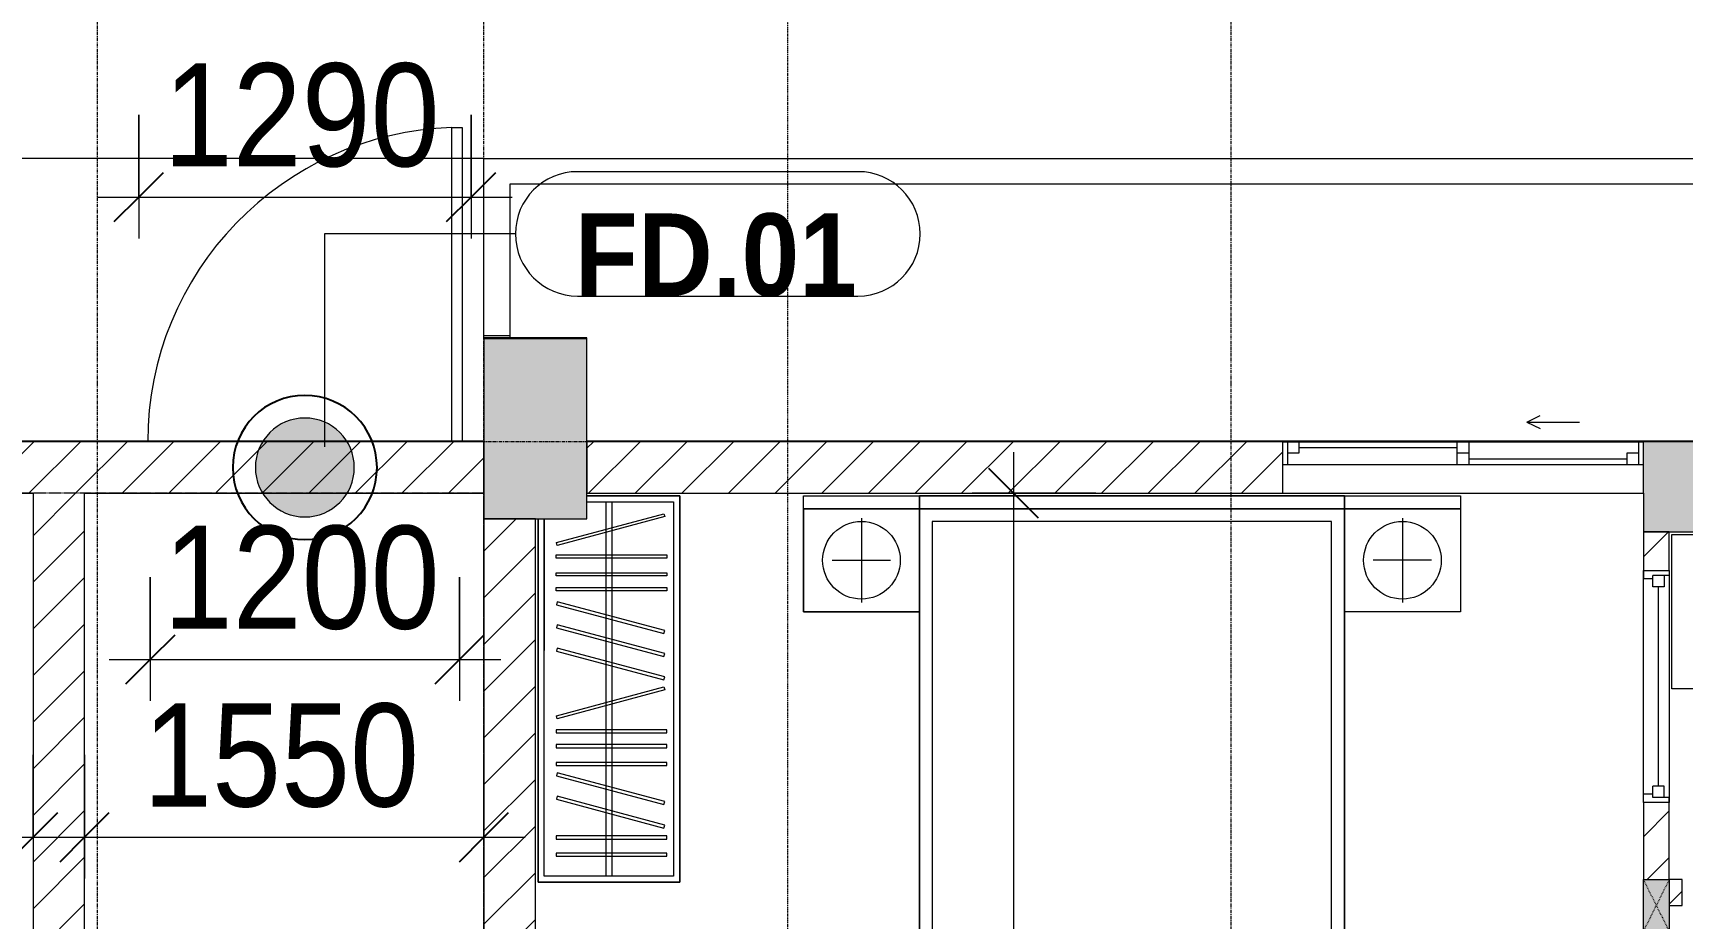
# Model space of a CAD drawing. Header units: millimetres. Extents: x 962 to 241049, y -15958 to 84407.
# Drawn here: x 107381 to 113782, y 76388 to 79824 of the extents above; entities that cross this region are included whole.
import ezdxf

# ---------------------------------------------------------------- set-up
doc = ezdxf.new("R2010")
doc.units = ezdxf.units.MM
for name, pattern in [('Dash', [6, 3, -3]), ('Dash Dot 3_16_', [7.9375, 4.7625, -1.5875, 0, -1.5875]), ('Grid Line', [22.225, 12.7, -3.175, 3.175, -3.175]), ('Overhead', [3.96875, 2.38125, -1.5875])]:
    doc.linetypes.add(name, pattern=pattern)
for name, color, linetype, lineweight in [('0-1', 7, 'Continuous', 5), ('A-ANNO-DIMS', 211, 'Continuous', 9), ('A-ANNO-DIMS-160', 211, 'Continuous', 9), ('A-ANNO-NOTE', 131, 'Continuous', 9), ('A-ANNO-NOTE-1', 131, 'Continuous', 25), ('A-DETL-GENF-2', 1, 'Continuous', 9), ('A-DOOR-3', 1, 'Continuous', 9), ('A-DOOR-IDEN', 31, 'Continuous', 9), ('A-FLOR', 192, 'Continuous', 9), ('A-GLAZ', 151, 'Continuous', 9), ('A-GLAZ-1', 254, 'Continuous', 9), ('A-GLAZ-2', 9, 'Continuous', 9), ('A-WALL', 113, 'Continuous', 9), ('A-WALL-1', 253, 'Continuous', 18), ('A-WALL-2', 9, 'Continuous', 9), ('A-WALL-3', 113, 'Continuous', 18), ('A-WALL-PATT-1', 10, 'Continuous', 9), ('A-WALL-PATT-2', 111, 'Continuous', 9), ('G-ANNO-SYMB-1', 111, 'Dash Dot 3_16_', 18), ('G-IMPT', 8, 'Continuous', 9), ('G-IMPT-1', 254, 'Continuous', 9), ('I-FURN-1', 254, 'Continuous', 9), ('M-EQPM', 50, 'Continuous', 9), ('S-COLS', 52, 'Continuous', 9), ('S-COLS-1', 52, 'Continuous', 5), ('S-COLS-2', 7, 'Continuous', 18), ('S-COLS-4', 254, 'Continuous', 9), ('S-COLS-5', 253, 'Continuous', 18), ('S-COLS-HDLN-1', 9, 'Dash', 9), ('S-GRID-1', 1, 'Grid Line', 9), ('S-STRS-MBND', 31, 'Overhead', 9)]:
    doc.layers.add(name, color=color, linetype=linetype, lineweight=lineweight)
doc.styles.add('Arial_B_5', font='arialbd_0.ttf', dxfattribs={"width": 0.9, "height": 320})
doc.styles.add('UTM Avo', font='UTM Avo.ttf', dxfattribs={"width": 0.9, "height": 400})
doc.dimstyles.new('1_Dim_chi_tiet_2_5', dxfattribs={"dimscale": 304.8, "dimtxt": 399.720379, "dimasz": 0.629921, "dimexe": 0.524934, "dimexo": 0.0625, "dimgap": 0.052493, "dimtad": 1, "dimdec": 0, "dimrnd": 5, "dimzin": 0, "dimdsep": 46, "dimtxsty": 'UTM Avo', "dimblk1": 'OBLIQUE', "dimblk2": 'OBLIQUE', "dimsah": 1, "dimcen": 0.09, "dimdle": 0.524934, "dimazin": 0, "dimtfac": 1, "dimtdec": 4, "dimtix": 1, "dimtmove": 0, "dimatfit": 3, "dimfxl": 1.049869, "dimfxlon": 1, "dimtvp": 1, "dimtolj": 1, "dimtzin": 0, "dimarcsym": 2})
pattern_1 = [(45, (0, 0), (-90.50967, 90.50967), [])]
pattern_2 = [(45, (63179.03, 0), (-90.50967, 90.50967), [])]

# ---------------------------------------------------------------- blocks, each defined once
blk = doc.blocks.new('NCV_TKTC_KET CAU_rvt-1-TKCS_MB TẦNG 1')
at = {"layer": 'S-COLS-1'}
for points in [[(46352.6, 77936.9), (46352.6, 78636.9), (45952.6, 78636.9), (45952.6, 77936.9)], [(50452.5, 77886.9), (51152.5, 77886.9), (51152.5, 78236.9), (50452.5, 78236.9), (50452.5, 78036.9)]]:
    blk.add_hatch(color=256, dxfattribs=at).paths.add_polyline_path(points)
at = {"layer": 'S-COLS-2'}
for p, q in [((46352.6, 78636.9), (45952.6, 78636.9)), ((45952.6, 78636.9), (45952.6, 77936.9)), ((46352.6, 77936.9), (46352.6, 78636.9)), ((51152.5, 78236.9), (50452.5, 78236.9)), ((50452.5, 78036.9), (50452.5, 77886.9)), ((45952.6, 77936.9), (46352.6, 77936.9)), ((50452.5, 77886.9), (51152.5, 77886.9))]:
    blk.add_line(p, q, dxfattribs=at)
blk = doc.blocks.new('M_Fixed - 900 x 1400-553215-TKCS_MB TẦNG 1')
at = {"layer": 'A-GLAZ-2'}
for p, q in [((-450, 37), (-418, 37)), ((-431, -63), (-431, 0)), ((-431, 0), (-387, 0)), ((-418, 0), (-418, 37)), ((-387, -44), (-387, 0)), ((387, 0), (431, 0)), ((387, -44), (387, 0)), ((418, 0), (418, 37)), ((450, 37), (418, 37)), ((431, -63), (431, 0)), ((-450, -63), (-431, -63)), ((-431, -44), (-387, -44)), ((-387, -22), (387, -22)), ((431, -44), (387, -44)), ((448.9, -63), (431, -63))]:
    blk.add_line(p, q, dxfattribs=at)
blk = doc.blocks.new('MAY GIAT - MAY GIAT_dwg-348053-TKCS_MB TẦNG 1')
at = {"layer": 'G-IMPT-1', "flags": 128}
blk.add_lwpolyline([(5, 596.6), (5, 2.3), (605, 2.3), (605, 596.6)], close=True, dxfattribs=at)
blk = doc.blocks.new('MAY GIAT - MAY GIAT-401071-TKCS_MB TẦNG 1')
at = {"layer": 'I-FURN-1'}
for p, q in [((5, -2.3), (605, -2.3)), ((5, -596.6), (5, -2.3)), ((605, -2.3), (605, -596.6)), ((605, -596.6), (5, -596.6))]:
    blk.add_line(p, q, dxfattribs=at)
at = {"extrusion": (0, 0, -1), "zscale": -1, "rotation": 180}
blk.add_blockref('MAY GIAT - MAY GIAT_dwg-348053-TKCS_MB TẦNG 1', (0, 0), dxfattribs=at)
blk = doc.blocks.new('G1_SOF - BO TRU - 100x200-746114-TKCS_MB TẦNG 1')
at = {"layer": 'S-COLS'}
blk.add_hatch(color=256, dxfattribs=at).paths.add_polyline_path([(-50, -100), (50, -100), (50, 100), (-50, 100)])
at = {"layer": 'S-COLS-5'}
for p, q in [((-50, 100), (50, 100)), ((-50, -100), (-50, 100)), ((50, 100), (50, -100)), ((50, -100), (-50, -100))]:
    blk.add_line(p, q, dxfattribs=at)
at = {"layer": 'S-COLS-HDLN-1'}
for p, q in [((50, -100), (-50, 100)), ((-50, -100), (50, 100))]:
    blk.add_line(p, q, dxfattribs=at)
blk = doc.blocks.new('GIUONG NGU-2TAB-1600x2000 - GIUONG NGU-2TAB-1600x2000-851491-TKCS_MB TẦNG 1')
at = {"layer": 'I-FURN-1'}
for p, q in [((569.6, 2050), (1997.1, 2050)), ((1997.1, 2050), (569.6, 2050)), ((1997.1, 2000), (569.6, 2000)), ((458.5, 50), (458.5, 1938.9)), ((458.5, 1938.9), (458.5, 50)), ((508.5, 1938.9), (508.5, 100)), ((2058.2, 100), (2058.2, 1938.9)), ((2108.2, 1938.9), (2108.2, 50)), ((2108.2, 50), (2108.2, 1938.9)), ((8.5, 50), (8.5, 450.3)), ((8.5, 450.3), (458.5, 450.3)), ((8.5, 450.3), (458.5, 450.3)), ((8.5, 50), (8.5, 450.3)), ((458.5, 450.3), (458.5, 50)), ((458.5, 450.3), (458.5, 50)), ((2108.2, 50), (2108.2, 450.3)), ((2108.2, 450.3), (2558.2, 450.3)), ((2108.2, 450.3), (2108.2, 50)), ((2558.2, 450.3), (2108.2, 450.3)), ((2558.2, 450.3), (2558.2, 50)), ((2558.2, 50), (2558.2, 450.3)), ((233.5, 86.8), (233.5, 413.5)), ((2333.2, 86.8), (2333.2, 413.5)), ((120.2, 250.2), (346.8, 250.2)), ((2446.5, 250.2), (2219.8, 250.2)), ((508.5, 100), (2058.2, 100)), ((458.5, 50), (8.5, 50)), ((8.5, 0), (8.5, 50)), ((8.5, 50), (458.5, 50)), ((458.5, 50), (8.5, 50)), ((458.5, 0), (8.5, 0)), ((2108.2, 50), (458.5, 50)), ((458.5, 50), (458.5, 0)), ((458.5, 0), (458.5, 50)), ((458.5, 50), (2108.2, 50)), ((458.5, 50), (2108.2, 50)), ((2108.2, 0), (458.5, 0)), ((458.5, 0), (2108.2, 0)), ((2558.2, 50), (2108.2, 50)), ((2108.2, 50), (2558.2, 50)), ((2108.2, 0), (2108.2, 50)), ((2108.2, 50), (2108.2, 0)), ((2108.2, 50), (2558.2, 50)), ((2558.2, 0), (2108.2, 0)), ((2558.2, 50), (2558.2, 0))]:
    blk.add_line(p, q, dxfattribs=at)
for centre in [(233.5, 250.2), (2333.2, 250.2)]:
    blk.add_circle(centre, 150.7, dxfattribs=at)
for centre, radius, start, end in [((569.6, 1938.9), 111.1, 90, 180), ((569.6, 1938.9), 111.1, 90, 180), ((1997.1, 1938.9), 111.1, 0, 90), ((1997.1, 1938.9), 111.1, 360, 90), ((569.6, 1938.9), 61.1, 90, 180), ((1997.1, 1938.9), 61.1, 360, 90)]:
    blk.add_arc(centre, radius, start, end, dxfattribs=at)
blk = doc.blocks.new('TU QUAN AO-SUITE ROOM_3 - TU QUAN AO-SUITE ROOM_3-V94-TKCS_MB TẦNG 1')
at = {"layer": 'I-FURN-1'}
for p, q in [((0, 0), (-360, 0)), ((-360, 0), (0, 0)), ((0, -1500), (0, 0)), ((0, 0), (0, -1500)), ((-360, -24), (-24, -24)), ((-287, -24), (-287, -576)), ((-263, -24), (-263, -576)), ((-24, -24), (-24, -1476)), ((-550, -90), (-550, -1500)), ((-550, -1500), (-550, -90)), ((-550, -90), (-550, -576)), ((-526, -1476), (-526, -90)), ((-526, -90), (-526, -600)), ((-478.3, -181.1), (-61.3, -69.4)), ((-58.2, -80.9), (-475.2, -192.7)), ((-61.3, -69.4), (-58.2, -80.9)), ((-475.2, -192.7), (-478.3, -181.1)), ((-480.1, -229.7), (-50.1, -229.7)), ((-480.1, -241.7), (-480.1, -229.7)), ((-50.1, -241.7), (-480.1, -241.7)), ((-50.1, -229.7), (-50.1, -241.7)), ((-480.1, -299.2), (-50.1, -299.2)), ((-480.1, -311.2), (-480.1, -299.2)), ((-50.1, -311.2), (-480.1, -311.2)), ((-50.1, -299.2), (-50.1, -311.2)), ((-480.1, -356.4), (-50.1, -356.4)), ((-480.1, -368.4), (-480.1, -356.4)), ((-50.1, -368.4), (-480.1, -368.4)), ((-50.1, -356.4), (-50.1, -368.4)), ((-475.2, -411.5), (-478.3, -423.1)), ((-478.3, -423.1), (-61.3, -534.9)), ((-58.2, -523.3), (-475.2, -411.5)), ((-475.2, -500.3), (-478.3, -511.9)), ((-478.3, -511.9), (-61.3, -623.6)), ((-58.2, -612.1), (-475.2, -500.3)), ((-287, -576), (-287, -1476)), ((-263, -576), (-263, -1476)), ((-61.3, -534.9), (-58.2, -523.3)), ((-526, -1476), (-526, -600)), ((-475.2, -591.5), (-478.3, -603.1)), ((-478.3, -603.1), (-61.3, -714.9)), ((-58.2, -703.3), (-475.2, -591.5)), ((-61.3, -623.6), (-58.2, -612.1)), ((-61.3, -714.9), (-58.2, -703.3)), ((-478.3, -853.9), (-61.3, -742.1)), ((-58.2, -753.7), (-475.2, -865.5)), ((-61.3, -742.1), (-58.2, -753.7)), ((-475.2, -865.5), (-478.3, -853.9)), ((-480.1, -908.6), (-480.1, -920.6)), ((-480.1, -908.6), (-480.1, -920.6)), ((-50.1, -908.6), (-480.1, -908.6)), ((-480.1, -920.6), (-50.1, -920.6)), ((-50.1, -920.6), (-50.1, -908.6)), ((-480.1, -965.8), (-480.1, -977.8)), ((-480.1, -965.8), (-480.1, -977.8)), ((-50.1, -965.8), (-480.1, -965.8)), ((-480.1, -977.8), (-50.1, -977.8)), ((-50.1, -977.8), (-50.1, -965.8)), ((-480.1, -1035.3), (-480.1, -1047.3)), ((-480.1, -1035.3), (-480.1, -1047.3)), ((-50.1, -1035.3), (-480.1, -1035.3)), ((-480.1, -1047.3), (-50.1, -1047.3)), ((-475.2, -1075.3), (-478.3, -1086.9)), ((-478.3, -1086.9), (-61.3, -1198.6)), ((-58.2, -1187.1), (-475.2, -1075.3)), ((-50.1, -1047.3), (-50.1, -1035.3)), ((-475.2, -1166.5), (-478.3, -1178.1)), ((-478.3, -1178.1), (-61.3, -1289.9)), ((-58.2, -1278.3), (-475.2, -1166.5)), ((-61.3, -1198.6), (-58.2, -1187.1)), ((-61.3, -1289.9), (-58.2, -1278.3)), ((-480.1, -1320.5), (-480.1, -1332.5)), ((-480.1, -1320.5), (-480.1, -1332.5)), ((-50.1, -1320.5), (-480.1, -1320.5)), ((-480.1, -1332.5), (-50.1, -1332.5)), ((-50.1, -1332.5), (-50.1, -1320.5)), ((-480.1, -1386.9), (-480.1, -1398.9)), ((-480.1, -1386.9), (-480.1, -1398.9)), ((-50.1, -1386.9), (-480.1, -1386.9)), ((-480.1, -1398.9), (-50.1, -1398.9)), ((-50.1, -1398.9), (-50.1, -1386.9)), ((-550, -1500), (0, -1500)), ((0, -1500), (-550, -1500)), ((-24, -1476), (-526, -1476))]:
    blk.add_line(p, q, dxfattribs=at)
blk = doc.blocks.new('NCV_TKTC_TANG 1_rvt-1-TKCS_MB TẦNG 1')
at = {"layer": 'A-WALL-PATT-1'}
h = blk.add_hatch(dxfattribs=at)
h.set_pattern_fill('FP_1', color=256, style=0, pattern_type=2)
h.set_pattern_definition(pattern_1)
h.paths.add_polyline_path([(50452.6, 76536.9), (50552.6, 76536.9), (50552.6, 76836.9), (50452.6, 76836.9)])
h.paths.add_polyline_path([(50452.6, 77736.9), (50552.6, 77736.9), (50552.6, 77886.9), (50452.6, 77886.9)])
h = blk.add_hatch(dxfattribs=at)
h.set_pattern_fill('FP_1', color=256, style=0, pattern_type=2)
h.set_pattern_definition(pattern_1)
h.paths.add_polyline_path([(50602.6, 76436.9), (50602.6, 76536.9), (50552.6, 76536.9), (50552.6, 76436.9)])
h.paths.add_polyline_path([(51502.6, 76436.9), (51552.6, 76436.9), (51552.6, 76536.9), (51502.6, 76536.9), (51502.6, 76525.5)])
at = {"layer": 'A-WALL-1'}
for p, q in [((50552.6, 77886.9), (50452.6, 77886.9)), ((50452.6, 77886.9), (50452.6, 77736.9)), ((50552.6, 77736.9), (50552.6, 77886.9)), ((50452.6, 77736.9), (50552.6, 77736.9)), ((50552.6, 76836.9), (50452.6, 76836.9)), ((50452.6, 76836.9), (50452.6, 76536.9)), ((50552.6, 76536.9), (50552.6, 76836.9)), ((50602.6, 76536.9), (50552.6, 76536.9)), ((50602.6, 76436.9), (50602.6, 76536.9)), ((50552.6, 76436.9), (50602.6, 76436.9))]:
    blk.add_line(p, q, dxfattribs=at)
at = {"layer": 'A-WALL-2'}
for p, q in [((50452.6, 76836.9), (50452.6, 77736.9)), ((50552.6, 77736.9), (50552.6, 76836.9))]:
    blk.add_line(p, q, dxfattribs=at)
at = {"layer": 'A-GLAZ-1', "rotation": 90.00000000000092}
blk.add_blockref('M_Fixed - 900 x 1400-553215-TKCS_MB TẦNG 1', (50489.6, 77286.9), dxfattribs=at)
at = {"layer": 'I-FURN-1'}
blk.add_blockref('TU QUAN AO-SUITE ROOM_3 - TU QUAN AO-SUITE ROOM_3-V94-TKCS_MB TẦNG 1', (46712.6, 78026.9), dxfattribs=at)
for name, p, rotation in [('GIUONG NGU-2TAB-1600x2000 - GIUONG NGU-2TAB-1600x2000-851491-TKCS_MB TẦNG 1', (49751, 78026.9), 180), ('MAY GIAT - MAY GIAT-401071-TKCS_MB TẦNG 1', (50560.3, 77272), 90.00000000000098)]:
    blk.add_blockref(name, p, dxfattribs=dict(at, rotation=rotation))
at = {"layer": 'S-COLS-4', "rotation": 180}
blk.add_blockref('G1_SOF - BO TRU - 100x200-746114-TKCS_MB TẦNG 1', (50502.6, 76436.9), dxfattribs=at)
blk = doc.blocks.new('1_FAMILY RVT - W01-WxH 1400x1400xmm-389822-TKCS_MB TẦNG 1')
at = {"layer": 'A-GLAZ'}
for p, q in [((248.4, 172.39), (299.2, 197.79)), ((248.4, 172.39), (299.2, 146.99)), ((248.4, 172.39), (451.6, 172.39)), ((-700, 96.19), (-700, -103.81)), ((700, 96.19), (-700, 96.19)), ((-700, 96.19), (-636.5, 96.19)), ((-680.95, 96.19), (-680.95, 7.29)), ((-636.5, 96.19), (-22.225, 96.19)), ((-636.5, 96.19), (-636.5, 51.74)), ((-636.5, 73.965), (-22.225, 73.965)), ((-22.225, 7.29), (-22.225, 96.19)), ((-22.225, 96.19), (22.225, 96.19)), ((22.225, 96.19), (680.95, 96.19)), ((22.225, 96.19), (22.225, 7.29)), ((680.95, 96.19), (700, 96.19)), ((680.95, 96.19), (680.95, 7.29)), ((700, -103.81), (700, 96.19)), ((-700, 7.29), (-680.95, 7.29)), ((-636.5, 51.74), (-680.95, 51.74)), ((-680.95, 7.29), (-22.225, 7.29)), ((22.225, 51.74), (-22.225, 51.74)), ((-22.225, 7.29), (22.225, 7.29)), ((22.225, 29.515), (636.5, 29.515)), ((22.225, 7.29), (636.5, 7.29)), ((636.5, 51.74), (636.5, 7.29)), ((680.95, 51.74), (636.5, 51.74)), ((636.5, 7.29), (700, 7.29)), ((-700, -103.81), (700, -103.81))]:
    blk.add_line(p, q, dxfattribs=at)
blk = doc.blocks.new('FD_01 - FD_01-1200x2200mm-1787917-TKCS_MB TẦNG 1')
at = {"layer": 'A-DETL-GENF-2'}
for p, q in [((570, 100), (570, 1320)), ((570, 1320), (610, 1320)), ((610, 1320), (610, 100))]:
    blk.add_line(p, q, dxfattribs=at)
blk.add_arc((610, 100), 1220, 91.87889, 180, dxfattribs=at)
blk = doc.blocks.new('TKTC_XREF_251221_MB TANG 1 - TKTC_XREF_260130_MB TANG 1_dwg-4202109-TKCS_MB TẦNG 1')
at = {"layer": 'G-IMPT'}
blk.add_line((-148199.1, -323108.1), (-156799.1, -323108.1), dxfattribs=at)
at = {"layer": 'G-IMPT', "flags": 128}
for points in [[(-157199.1, -323108.1), (-160499, -323108.1), (-160499, -322706.4), (-160899, -322706.4), (-160899, -322709.7)], [(-156799.1, -322709.7), (-156799.1, -322706.4), (-157199.1, -322706.4), (-157199.1, -322709.7)]]:
    blk.add_lwpolyline(points, dxfattribs=at)
blk = doc.blocks.new('TKTC_XREF_251221_MB TANG 1 - TKTC_XREF_251221_MB TANG 1-2038492-TKCS_MB TẦNG 1')
blk.add_blockref('TKTC_XREF_251221_MB TANG 1 - TKTC_XREF_260130_MB TANG 1_dwg-4202109-TKCS_MB TẦNG 1', (169499.1, 384109.7))
blk = doc.blocks.new('DIMBLOCK67-TKCS_MB TẦNG 1')
at = {"layer": 'A-ANNO-DIMS-160'}
for p, q in [((107791.6, 79506.3), (107791.6, 79026.3)), ((107791.6, 79186.3), (107791.6, 79506.3)), ((109081.6, 79506.3), (109081.6, 79026.3)), ((109081.6, 79186.3), (109081.6, 79506.3)), ((107631.6, 79186.3), (109241.6, 79186.3))]:
    blk.add_line(p, q, dxfattribs=at)
at = {"layer": 'A-ANNO-DIMS-160', "lineweight": 25}
for p, q in [((107791.6, 79186.3), (107887.6, 79282.3)), ((109081.6, 79186.3), (109177.6, 79282.3)), ((107791.6, 79186.3), (107695.6, 79090.3)), ((109081.6, 79186.3), (108985.6, 79090.3))]:
    blk.add_line(p, q, dxfattribs=at)
at = {"layer": 'A-ANNO-DIMS-160', "color": 0, "insert": (107888.8, 79705.9), "char_height": 400, "width": 1314.636, "attachment_point": 1, "line_spacing_factor": 1.110334, "style": 'UTM Avo'}
blk.add_mtext('1290', dxfattribs=at)
blk = doc.blocks.new('_Oblique')
at = {"color": 0, "linetype": 'ByBlock', "lineweight": -2}
blk.add_line((-0.5, -0.5), (0.5, 0.5), dxfattribs=at)
blk = doc.blocks.new('DIMBLOCK82-TKCS_MB TẦNG 1')
at = {"layer": 'A-ANNO-DIMS-160'}
for p, q in [((107836.6, 77711.3), (107836.6, 77231.3)), ((107836.6, 77391.3), (107836.6, 77711.3)), ((109036.6, 77711.3), (109036.6, 77231.3)), ((109036.6, 77391.3), (109036.6, 77711.3)), ((107676.6, 77391.3), (109196.6, 77391.3))]:
    blk.add_line(p, q, dxfattribs=at)
at = {"layer": 'A-ANNO-DIMS-160', "lineweight": 25}
for p, q in [((107836.6, 77391.3), (107932.6, 77487.3)), ((109036.6, 77391.3), (109132.6, 77487.3)), ((107836.6, 77391.3), (107740.6, 77295.3)), ((109036.6, 77391.3), (108940.6, 77295.3))]:
    blk.add_line(p, q, dxfattribs=at)
at = {"layer": 'A-ANNO-DIMS-160', "color": 0, "insert": (107888.8, 77910.9), "char_height": 400, "width": 1314.636, "attachment_point": 1, "line_spacing_factor": 1.110334, "style": 'UTM Avo'}
blk.add_mtext('1200', dxfattribs=at)
blk = doc.blocks.new('STN_Door Tag - STN_Door Tag-1788670-TKCS_MB TẦNG 1')
at = {"layer": 'A-DOOR-IDEN'}
for p, q in [((-3.37, 1.495), (3.431, 1.495)), ((-3.37, -1.524), (3.431, -1.524))]:
    blk.add_line(p, q, dxfattribs=at)
for centre, start, end in [((-3.37, -0.015), 90, 270), ((3.431, -0.015), 270, 90)]:
    blk.add_arc(centre, 1.509, start, end, dxfattribs=at)
blk = doc.blocks.new('DIMBLOCK83-TKCS_MB TẦNG 1')
at = {"layer": 'A-ANNO-DIMS-160'}
for p, q in [((105831.6, 77021.2), (105831.6, 76541.2)), ((105831.6, 76701.2), (105831.6, 77021.2)), ((107381.6, 77021.2), (107381.6, 76541.2)), ((107381.6, 76701.2), (107381.6, 77021.2)), ((105671.6, 76701.2), (107541.6, 76701.2))]:
    blk.add_line(p, q, dxfattribs=at)
at = {"layer": 'A-ANNO-DIMS-160', "lineweight": 25}
for p, q in [((105831.6, 76701.2), (105927.6, 76797.2)), ((107381.6, 76701.2), (107477.6, 76797.2)), ((105831.6, 76701.2), (105735.6, 76605.2)), ((107381.6, 76701.2), (107285.6, 76605.2))]:
    blk.add_line(p, q, dxfattribs=at)
at = {"layer": 'A-ANNO-DIMS-160', "color": 0, "insert": (106058.8, 77220.8), "char_height": 400, "width": 1314.636, "attachment_point": 1, "line_spacing_factor": 1.110334, "style": 'UTM Avo'}
blk.add_mtext('1550', dxfattribs=at)
blk = doc.blocks.new('DIMBLOCK84-TKCS_MB TẦNG 1')
at = {"layer": 'A-ANNO-DIMS-160'}
for p, q in [((107581.6, 77021.2), (107581.6, 76541.2)), ((107581.6, 76701.2), (107581.6, 77021.2)), ((109131.6, 77021.2), (109131.6, 76541.2)), ((109131.6, 76701.2), (109131.6, 77021.2)), ((107421.6, 76701.2), (109291.6, 76701.2))]:
    blk.add_line(p, q, dxfattribs=at)
at = {"layer": 'A-ANNO-DIMS-160', "lineweight": 25}
for p, q in [((107581.6, 76701.2), (107677.6, 76797.2)), ((109131.6, 76701.2), (109227.6, 76797.2)), ((107581.6, 76701.2), (107485.6, 76605.2)), ((109131.6, 76701.2), (109035.6, 76605.2))]:
    blk.add_line(p, q, dxfattribs=at)
at = {"layer": 'A-ANNO-DIMS-160', "color": 0, "insert": (107808.8, 77220.8), "char_height": 400, "width": 1314.636, "attachment_point": 1, "line_spacing_factor": 1.110334, "style": 'UTM Avo'}
blk.add_mtext('1550', dxfattribs=at)
blk = doc.blocks.new('DIMBLOCK171-TKCS_MB TẦNG 1')
at = {"layer": 'A-ANNO-DIMS-160'}
for p, q in [((111186.6, 78196.9), (111186.6, 69875.3)), ((111506.6, 78036.9), (111026.6, 78036.9)), ((111186.6, 78036.9), (111506.6, 78036.9)), ((111506.6, 70035.3), (111026.6, 70035.3)), ((111186.6, 70035.3), (111506.6, 70035.3))]:
    blk.add_line(p, q, dxfattribs=at)
at = {"layer": 'A-ANNO-DIMS-160', "lineweight": 25}
for p, q in [((111186.6, 78036.9), (111090.6, 78132.9)), ((111186.6, 78036.9), (111282.6, 77940.9)), ((111186.6, 70035.3), (111090.6, 70131.3)), ((111186.6, 70035.3), (111282.6, 69939.3))]:
    blk.add_line(p, q, dxfattribs=at)
at = {"layer": 'A-ANNO-DIMS-160', "color": 0, "insert": (110667, 73488.4), "char_height": 400, "width": 1314.636, "attachment_point": 1, "rotation": 90, "line_spacing_factor": 1.110334, "style": 'UTM Avo'}
blk.add_mtext('8000', dxfattribs=at)
blk = doc.blocks.new('HDNDCT_GHI CHÚ CỬA CHỐNG CHÁY EI60 - HDNDCT_GHI CHÚ CỬA CHỐNG CHÁY EI60-1614697-TKCS_MB TẦNG 1')
at = {"layer": 'A-ANNO-NOTE'}
h = blk.add_hatch(color=256, dxfattribs=at)
edge = h.paths.add_edge_path()
edge.add_arc((0, 0), 1.2, 0, 180)
edge.add_arc((0, 0), 1.2, 180, 360)
for radius, start, end in [(1.75, 360, 180), (1.2, 360, 180), (1.2, 180, 360)]:
    blk.add_arc((0, 0), radius, start, end, dxfattribs=at)
at = {"layer": 'A-ANNO-NOTE-1'}
for start, end in [(360, 180), (180, 360)]:
    blk.add_arc((0, 0), 1.75, start, end, dxfattribs=at)

msp = doc.modelspace()

# ---------------------------------------------------------------- hatches: boundary and pattern name
at = {"layer": 'A-WALL-PATT-2'}
h = msp.add_hatch(dxfattribs=at)
h.set_pattern_fill('FP_1', color=256, style=0, pattern_type=2)
h.set_pattern_definition(pattern_2)
h.paths.add_polyline_path([(109131.6, 78036.9), (109131.6, 78236.9), (105831.6, 78236.9), (105831.6, 78036.9), (108010.4, 78036.9)])
h = msp.add_hatch(dxfattribs=at)
h.set_pattern_fill('FP_1', color=256, style=0, pattern_type=2)
h.set_pattern_definition(pattern_2)
h.paths.add_polyline_path([(109531.6, 78036.9), (112231.5, 78036.9), (112231.5, 78236.9), (109531.6, 78236.9)])
h = msp.add_hatch(dxfattribs=at)
h.set_pattern_fill('FP_1', color=256, style=0, pattern_type=2)
h.set_pattern_definition(pattern_2)
h.paths.add_polyline_path([(107381.6, 74716.9), (107581.6, 74716.9), (107581.6, 78036.9), (107381.6, 78036.9), (107381.6, 75467.3)])
h = msp.add_hatch(dxfattribs=at)
h.set_pattern_fill('FP_1', color=256, style=0, pattern_type=2)
h.set_pattern_definition(pattern_2)
h.paths.add_polyline_path([(109131.6, 74516.9), (109331.6, 74516.9), (109331.6, 77936.9), (109131.6, 77936.9), (109131.6, 74938.2)])

# ---------------------------------------------------------------- linework, layer by layer
at = {"layer": 'A-DOOR-IDEN'}
for p, q in [((108514.4, 79045.4), (109253.7, 79045.4)), ((108514.4, 78217.2), (108514.4, 79045.4))]:
    msp.add_line(p, q, dxfattribs=at)
at = {"layer": 'A-FLOR'}
for p, q in [((109131.6, 79336.9), (105831.6, 79336.9)), ((109131.6, 78636.9), (109131.6, 78648.6)), ((109231.6, 78648.6), (109231.6, 78636.9))]:
    msp.add_line(p, q, dxfattribs=at)
at = {"layer": 'A-WALL'}
for p, q in [((109131.6, 79336.9), (123731.6, 79336.9)), ((109131.6, 78648.6), (109131.6, 79336.9)), ((123731.6, 79236.9), (109231.6, 79236.9)), ((109231.6, 79236.9), (109231.6, 78648.6)), ((109131.6, 78648.6), (109231.6, 78648.6))]:
    msp.add_line(p, q, dxfattribs=at)
at = {"layer": 'A-WALL-3'}
for p, q in [((109131.6, 78236.9), (105831.6, 78236.9)), ((109131.6, 78036.9), (109131.6, 78236.9)), ((112231.5, 78236.9), (109531.6, 78236.9)), ((109531.6, 78236.9), (109531.6, 78036.9)), ((105831.6, 78036.9), (107381.6, 78036.9)), ((107381.6, 78036.9), (107381.6, 74716.9)), ((107581.6, 78036.9), (109131.6, 78036.9)), ((107581.6, 74716.9), (107581.6, 78036.9)), ((109531.6, 78036.9), (112231.5, 78036.9)), ((109131.6, 77936.9), (109131.6, 75918.3)), ((109331.6, 77936.9), (109131.6, 77936.9)), ((109331.6, 75337.4), (109331.6, 77936.9))]:
    msp.add_line(p, q, dxfattribs=at)
at = {"layer": 'G-ANNO-SYMB-1'}
msp.add_line((110310.4, 84025.7), (110310.4, 9773.9), dxfattribs=at)
at = {"layer": 'S-GRID-1'}
for p, q in [((107631.6, 78459.2), (107631.6, 82459.2)), ((109131.6, 78459.2), (109131.6, 82459.2)), ((112031.6, 78459.2), (112031.6, 82459.2)), ((107631.6, 15532), (107631.6, 78459.2)), ((109131.6, 15532), (109131.6, 78459.2)), ((112031.6, 15532), (112031.6, 78459.2)), ((192368.8, 78236.9), (96265.8, 78236.9))]:
    msp.add_line(p, q, dxfattribs=at)
at = {"layer": 'S-STRS-MBND'}
for p, q in [((109131.6, 78036.9), (105831.2, 78036.9)), ((109131.6, 76336.9), (109131.6, 78036.9))]:
    msp.add_line(p, q, dxfattribs=at)

# ---------------------------------------------------------------- block references
at = {"layer": '0-1'}
for name in ['NCV_TKTC_KET CAU_rvt-1-TKCS_MB TẦNG 1', 'NCV_TKTC_TANG 1_rvt-1-TKCS_MB TẦNG 1']:
    msp.add_blockref(name, (63179, 0), dxfattribs=at)
at = {"layer": 'A-ANNO-NOTE', "xscale": 160, "yscale": 160, "zscale": 160}
msp.add_blockref('HDNDCT_GHI CHÚ CỬA CHỐNG CHÁY EI60 - HDNDCT_GHI CHÚ CỬA CHỐNG CHÁY EI60-1614697-TKCS_MB TẦNG 1', (108436.6, 78136.9), dxfattribs=at)
at = {"layer": 'A-DOOR-3'}
msp.add_blockref('FD_01 - FD_01-1200x2200mm-1787917-TKCS_MB TẦNG 1', (108436.6, 78136.9), dxfattribs=at)
at = {"layer": 'A-DOOR-IDEN', "xscale": 159.9999999999999, "yscale": 159.9999999999999, "zscale": 159.9999999999999}
msp.add_blockref('STN_Door Tag - STN_Door Tag-1788670-TKCS_MB TẦNG 1', (110034.4, 79046.1), dxfattribs=at)
at = {"layer": 'A-GLAZ'}
msp.add_blockref('1_FAMILY RVT - W01-WxH 1400x1400xmm-389822-TKCS_MB TẦNG 1', (112931.5, 78140.7), dxfattribs=at)
at = {"layer": 'M-EQPM'}
msp.add_blockref('TKTC_XREF_251221_MB TANG 1 - TKTC_XREF_251221_MB TANG 1-2038492-TKCS_MB TẦNG 1', (96831.6, 17236.9), dxfattribs=at)

# ---------------------------------------------------------------- texts
at = {"layer": 'A-DOOR-IDEN', "insert": (110031.2, 78960.7), "char_height": 320, "width": 1124.64, "attachment_point": 5, "line_spacing_factor": 0.936439, "style": 'Arial_B_5'}
msp.add_mtext('\\pt7.2,14.4,21.6,28.8,36,43.2,50.4,57.6,64.8,72,79.2,86.4,93.6,100.8,108,115.2,122.4,129.6,136.8,144,151.2,158.4,165.6,172.8,180,187.2,194.4,201.6,208.8,216,223.2,230.4;FD.01', dxfattribs=at)

# ---------------------------------------------------------------- dimensions: what is measured, and where the dimension line sits
at = {"layer": 'A-ANNO-DIMS'}
for base, p1, p2, override, picture, middle in [((109081.6, 79186.3), (107791.6, 79506.3), (109081.6, 79506.3), {"dimpost": '<>', "dimfxl": 1290}, 'DIMBLOCK67-TKCS_MB TẦNG 1', (108436.6, 79409.2)), ((109036.6, 77391.3), (107836.6, 77711.3), (109036.6, 77711.3), {"dimpost": '<>', "dimfxl": 1200}, 'DIMBLOCK82-TKCS_MB TẦNG 1', (108436.6, 77614.3)), ((107381.6, 76701.2), (105831.6, 77021.2), (107381.6, 77021.2), {"dimpost": '<>', "dimfxl": 1550}, 'DIMBLOCK83-TKCS_MB TẦNG 1', (106606.6, 76924.2)), ((109131.6, 76701.2), (107581.6, 77021.2), (109131.6, 77021.2), {"dimpost": '<>', "dimfxl": 1550}, 'DIMBLOCK84-TKCS_MB TẦNG 1', (108356.6, 76924.2))]:
    dim = msp.add_linear_dim(base=base, p1=p1, p2=p2, dimstyle='1_Dim_chi_tiet_2_5', override=override, dxfattribs=at)
    dim.commit()
    dim.dimension.update_dxf_attribs({"geometry": picture, "text_midpoint": middle})
dim = msp.add_linear_dim(base=(111186.6, 70035.3), p1=(111506.6, 78036.9), p2=(111506.6, 70035.3), angle=90, dimstyle='1_Dim_chi_tiet_2_5', override={"dimpost": '<>', "dimfxl": 8001.625653}, dxfattribs=at)
dim.commit()
dim.dimension.update_dxf_attribs({"geometry": 'DIMBLOCK171-TKCS_MB TẦNG 1', "text_midpoint": (110963.6, 74036.1)})

doc.saveas('drawing.dxf')
